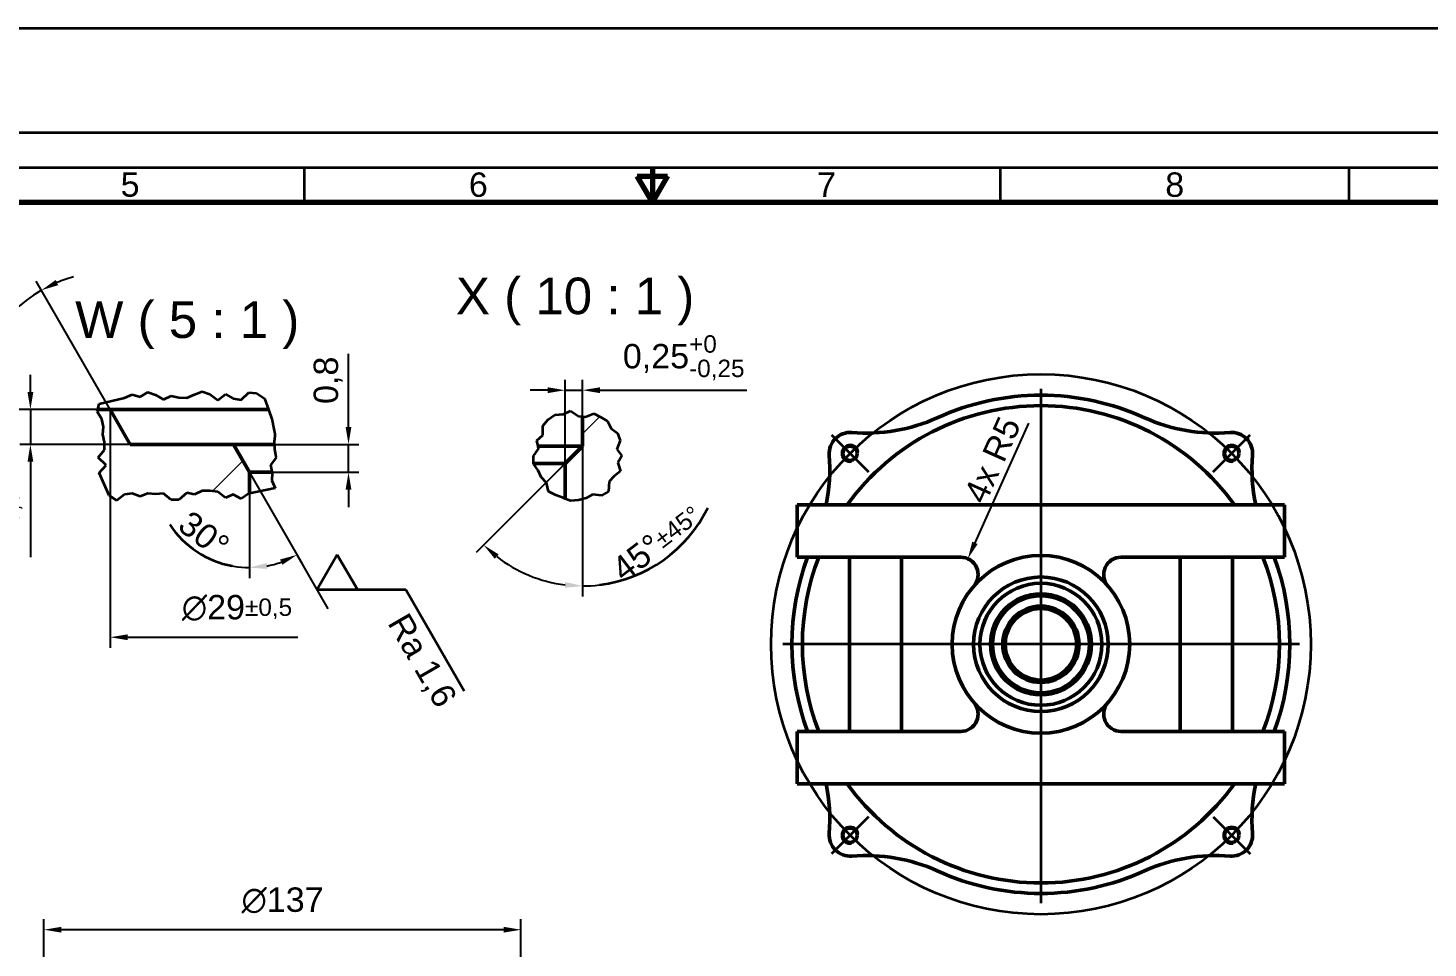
# Model space of a CAD drawing. Header units: millimetres. Extents: x -158 to 1219, y -30 to 870.
# Drawn here: x 414.7 to 816.7, y 606 to 870 of the extents above; entities that cross this region are included whole.
import ezdxf

# ---------------------------------------------------------------- set-up
doc = ezdxf.new("R2010")
doc.units = ezdxf.units.MM
doc.header["$LTSCALE"] = 2
for name, color, linetype, lineweight in [('Bemaßungen(DIN)', 7, 'Continuous', 35), ('Bruchlinien(DIN)', 7, 'Continuous', 35), ('Gewinde(DIN)', 7, 'Continuous', 25), ('Mittellinie(DIN)', 7, 'Continuous', 35), ('Mittelpunktmarkierung(DIN)', 7, 'Continuous', 35), ('Rahmen_Feldeinteilung', 7, 'Continuous', 35), ('Rahmen_Formatbeschneidung', 7, 'Continuous', 35), ('Rahmen_Mittenmarkierung', 7, 'Continuous', 70), ('Rahmen_Unbeschnitten', 7, 'Continuous', 35), ('Rahmen_Zeichnungsflächenbegrenzung', 7, 'Continuous', 70), ('Sichtbare Kanten(DIN)', 7, 'Continuous', 50), ('Symbole(DIN)', 7, 'Continuous', 35)]:
    doc.layers.add(name, color=color, linetype=linetype, lineweight=lineweight)
doc.layers.add('Schraffur', color=179, linetype='Continuous', lineweight=9, true_color=0x1e1e47)
doc.styles.add('Aktuell-BSI', font='arial.ttf')
doc.styles.add('HOBText5', font='arial.ttf')
doc.styles.add('Rahmen_Text_Feldbez', font='arial.ttf')
doc.dimstyles.new('Bemaßung', dxfattribs={"dimscale": 2, "dimtxt": 3.5, "dimasz": 2.5, "dimexe": 1.5, "dimexo": 0, "dimgap": 0.8, "dimtad": 1, "dimdec": 8, "dimrnd": 1e-08, "dimtxsty": 'Aktuell-BSI', "dimcen": 0.09, "dimdle": 10, "dimclrd": 7, "dimclre": 7, "dimclrt": 7, "dimadec": 6, "dimazin": 2, "dimtfac": 0.714286, "dimtdec": 8, "dimtmove": 0, "dimatfit": 3, "dimfxl": 1, "dimtolj": 1, "dimlwd": 25, "dimlwe": 25, "dimarcsym": 0})

# ---------------------------------------------------------------- blocks, each defined once
blk = doc.blocks.new('Ränder A2 quer')
at = {"layer": 'Rahmen_Feldeinteilung'}
for p, q in [((15, 415), (589, 415)), ((247, 415), (247, 410)), ((297, 415), (297, 410)), ((347, 410), (347, 415)), ((397, 415), (397, 410))]:
    blk.add_line(p, q, dxfattribs=at)
at = {"layer": 'Rahmen_Formatbeschneidung'}
blk.add_line((0, 420), (594, 420), dxfattribs=at)
at = {"layer": 'Rahmen_Mittenmarkierung'}
for p, q in [((297, 415), (297, 410)), ((297, 410), (294.83, 413.75)), ((294.83, 413.75), (299.17, 413.75)), ((299.17, 413.75), (297, 410))]:
    blk.add_line(p, q, dxfattribs=at)
at = {"layer": 'Rahmen_Unbeschnitten'}
blk.add_line((-15.5, 435), (609.5, 435), dxfattribs=at)
at = {"layer": 'Rahmen_Zeichnungsflächenbegrenzung'}
blk.add_line((20, 410), (584, 410), dxfattribs=at)
at = {"layer": 'Rahmen_Feldeinteilung', "color": 7, "char_height": 3.5, "attachment_point": 5, "style": 'Rahmen_Text_Feldbez'}
for s, insert in [('5', (222, 412.52)), ('6', (272, 412.5)), ('7', (322, 412.52)), ('8', (372, 412.5))]:
    blk.add_mtext(s, dxfattribs=dict(at, insert=insert))
at = {"layer": 'Rahmen_Feldeinteilung', "color": 7, "style": 'Rahmen_Text_Feldbez'}
blk.add_attdef('Blattgröße_001', (569.14, 5.74), '', height=3.5, dxfattribs=at)
blk = doc.blocks.new('*D42')
at = {"layer": 'Bemaßungen(DIN)', "color": 7, "linetype": 'Continuous', "lineweight": 25, "transparency": 16777216}
for p, q in [((573.88, 749.98), (543.4, 719.5)), ((573.9, 749.97), (573.9, 706.87))]:
    blk.add_line(p, q, dxfattribs=at)
for start, end in [(232.1445, 262.8555), (270, 283.9235)]:
    blk.add_arc((573.9, 749.99), 40.12, start, end, dxfattribs=at)
at = {"layer": 'Bemaßungen(DIN)', "color": 7, "linetype": 'Continuous', "transparency": 16777216}
for points in [[(548.72, 717.68), (549.82, 718.93), (545.52, 721.62)], [(568.96, 711.01), (568.85, 709.35), (573.9, 709.87)]]:
    blk.add_solid(points, dxfattribs=at)
at = {"layer": 'Defpoints', "color": 0, "linetype": 'Continuous', "transparency": 16777216}
for p in [(573.88, 749.98), (573.9, 749.99), (573.9, 749.97), (553.83, 715.24)]:
    blk.add_point(p, dxfattribs=at)
at = {"layer": 'Bemaßungen(DIN)', "color": 7, "linetype": 'Continuous', "lineweight": 25, "transparency": 16777216, "insert": (581.53, 716.34), "char_height": 7, "attachment_point": 1, "rotation": 37.2659, "style": 'Aktuell-BSI'}
blk.add_mtext('\\A1;45°{\\H5;±45°}', dxfattribs=at)
blk = doc.blocks.new('*D44')
at = {"layer": 'Bemaßungen(DIN)', "color": 7, "linetype": 'Continuous', "lineweight": 25, "transparency": 16777216}
for p, q in [((415.36, 765.5), (415.36, 770.5)), ((438.28, 760.5), (412.36, 760.5)), ((415.36, 760.5), (415.36, 750.5)), ((444.05, 750.5), (412.36, 750.5)), ((415.36, 745.5), (415.36, 718.09))]:
    blk.add_line(p, q, dxfattribs=at)
at = {"layer": 'Bemaßungen(DIN)', "color": 7, "linetype": 'Continuous', "transparency": 16777216}
for points in [[(414.53, 765.5), (416.2, 765.5), (415.36, 760.5)], [(414.53, 745.5), (416.2, 745.5), (415.36, 750.5)]]:
    blk.add_solid(points, dxfattribs=at)
at = {"layer": 'Defpoints', "color": 0, "linetype": 'Continuous', "transparency": 16777216}
for p in [(438.28, 760.5), (415.36, 750.5), (444.05, 750.5)]:
    blk.add_point(p, dxfattribs=at)
at = {"layer": 'Bemaßungen(DIN)', "color": 7, "linetype": 'Continuous', "lineweight": 25, "transparency": 16777216, "insert": (400.08, 719.69), "char_height": 7, "attachment_point": 1, "rotation": 90, "style": 'Aktuell-BSI'}
blk.add_mtext('\\A1;1{\\H5;\\S+0,1^ -0,5;}', dxfattribs=at)
blk = doc.blocks.new('*D45')
at = {"layer": 'Bemaßungen(DIN)', "color": 7, "linetype": 'Continuous', "lineweight": 25, "transparency": 16777216}
for p, q in [((438.27, 760.52), (417.01, 797.33)), ((438.26, 760.5), (395.75, 760.5))]:
    blk.add_line(p, q, dxfattribs=at)
for start, end in [(105.4929, 112.7465), (120, 180), (187.2535, 194.5071)]:
    blk.add_arc((438.28, 760.5), 39.52, start, end, dxfattribs=at)
at = {"layer": 'Bemaßungen(DIN)', "color": 7, "linetype": 'Continuous', "transparency": 16777216}
for points in [[(423.36, 796.2), (422.62, 797.7), (418.51, 794.73)], [(398.24, 755.46), (399.9, 755.56), (398.75, 760.5)]]:
    blk.add_solid(points, dxfattribs=at)
at = {"layer": 'Defpoints', "color": 0, "linetype": 'Continuous', "transparency": 16777216}
for p in [(408, 785.91), (438.26, 760.5), (438.27, 760.52), (438.28, 760.5)]:
    blk.add_point(p, dxfattribs=at)
at = {"layer": 'Bemaßungen(DIN)', "color": 7, "linetype": 'Continuous', "lineweight": 25, "transparency": 16777216, "insert": (389.38, 772.36), "char_height": 7, "attachment_point": 1, "rotation": 60, "style": 'Aktuell-BSI'}
blk.add_mtext('\\A1;60°{\\H5;±30°}', dxfattribs=at)
blk = doc.blocks.new('*D46')
at = {"layer": 'Bemaßungen(DIN)', "color": 7, "linetype": 'Continuous', "lineweight": 25, "transparency": 16777216}
for p, q in [((506.72, 755.5), (506.72, 776.46)), ((473.66, 750.5), (509.72, 750.5)), ((506.72, 742.5), (506.72, 750.5)), ((478.28, 742.5), (509.72, 742.5)), ((506.72, 737.5), (506.72, 732.5))]:
    blk.add_line(p, q, dxfattribs=at)
at = {"layer": 'Bemaßungen(DIN)', "color": 7, "linetype": 'Continuous', "transparency": 16777216}
for points in [[(505.89, 755.5), (507.55, 755.5), (506.72, 750.5)], [(505.89, 737.5), (507.55, 737.5), (506.72, 742.5)]]:
    blk.add_solid(points, dxfattribs=at)
at = {"layer": 'Defpoints', "color": 0, "linetype": 'Continuous', "transparency": 16777216}
for p in [(473.66, 750.5), (506.72, 750.5), (478.28, 742.5)]:
    blk.add_point(p, dxfattribs=at)
at = {"layer": 'Bemaßungen(DIN)', "color": 7, "linetype": 'Continuous', "lineweight": 25, "transparency": 16777216, "insert": (496.71, 762.1), "char_height": 7, "attachment_point": 1, "rotation": 90, "style": 'Aktuell-BSI'}
blk.add_mtext('\\A1;0,8', dxfattribs=at)
blk = doc.blocks.new('*D47')
at = {"layer": 'Bemaßungen(DIN)', "color": 7, "linetype": 'Continuous', "lineweight": 25, "transparency": 16777216}
for p, q in [((478.29, 742.48), (493.45, 716.21)), ((478.28, 736.41), (478.28, 712.14))]:
    blk.add_line(p, q, dxfattribs=at)
for start, end in [(250.487, 270), (280.4862, 289.5138)]:
    blk.add_arc((478.28, 742.5), 27.36, start, end, dxfattribs=at)
at = {"layer": 'Bemaßungen(DIN)', "color": 7, "linetype": 'Continuous', "transparency": 16777216}
for points in [[(483.33, 714.77), (483.18, 716.43), (478.28, 715.14)], [(487.07, 717.47), (487.76, 715.96), (491.95, 718.81)]]:
    blk.add_solid(points, dxfattribs=at)
at = {"layer": 'Defpoints', "color": 0, "linetype": 'Continuous', "transparency": 16777216}
for p in [(478.28, 742.5), (478.29, 742.48), (478.28, 736.41), (487.63, 716.79)]:
    blk.add_point(p, dxfattribs=at)
at = {"layer": 'Bemaßungen(DIN)', "color": 7, "linetype": 'Continuous', "lineweight": 25, "transparency": 16777216, "insert": (461.5, 731.93), "char_height": 7, "attachment_point": 1, "rotation": 322.4652, "style": 'Aktuell-BSI'}
blk.add_mtext('\\A1;30°', dxfattribs=at)
blk = doc.blocks.new('*D65')
at = {"layer": 'Bemaßungen(DIN)', "color": 7, "linetype": 'Continuous', "lineweight": 25, "transparency": 16777216}
for p, q in [((438.28, 760.5), (438.28, 692.15)), ((443.28, 695.15), (492.16, 695.15))]:
    blk.add_line(p, q, dxfattribs=at)
at = {"layer": 'Bemaßungen(DIN)', "color": 7, "linetype": 'Continuous', "transparency": 16777216}
blk.add_solid([(443.28, 695.98), (443.28, 694.31), (438.28, 695.15)], dxfattribs=at)
at = {"layer": 'Defpoints', "color": 0, "linetype": 'Continuous', "transparency": 16777216}
for p in [(438.28, 760.5), (728.28, 760.5), (728.28, 695.15)]:
    blk.add_point(p, dxfattribs=at)
at = {"layer": 'Bemaßungen(DIN)', "color": 7, "linetype": 'Continuous', "lineweight": 25, "transparency": 16777216, "insert": (458.86, 707.28), "char_height": 7, "attachment_point": 1, "style": 'Aktuell-BSI'}
blk.add_mtext('\\A1;{\\fAIGDT|b0|i0;\\H7.0000;\\ln}\\fArial|b0|i0;\\H7.0000;29{\\H5;±0,5}', dxfattribs=at)
blk = doc.blocks.new('*D108')
at = {"layer": 'Bemaßungen(DIN)', "color": 7, "linetype": 'Continuous', "lineweight": 25, "transparency": 16777216}
for p, q in [((568.9, 744.99), (568.9, 769.05)), ((573.9, 758.52), (573.9, 769.05)), ((563.9, 766.05), (558.9, 766.05)), ((568.9, 766.05), (573.9, 766.05)), ((578.9, 766.05), (621.14, 766.05))]:
    blk.add_line(p, q, dxfattribs=at)
at = {"layer": 'Bemaßungen(DIN)', "color": 7, "linetype": 'Continuous', "transparency": 16777216}
for points in [[(563.9, 766.89), (563.9, 765.22), (568.9, 766.05)], [(578.9, 766.89), (578.9, 765.22), (573.9, 766.05)]]:
    blk.add_solid(points, dxfattribs=at)
at = {"layer": 'Defpoints', "color": 0, "linetype": 'Continuous', "transparency": 16777216}
for p in [(568.9, 766.05), (573.9, 758.52), (568.9, 744.99)]:
    blk.add_point(p, dxfattribs=at)
at = {"layer": 'Bemaßungen(DIN)', "color": 7, "linetype": 'Continuous', "lineweight": 25, "transparency": 16777216, "insert": (585.5, 781.82), "char_height": 7, "attachment_point": 1, "style": 'Aktuell-BSI'}
blk.add_mtext('\\A1;0,25{\\H5;\\S+0^ -0,25;}', dxfattribs=at)
blk = doc.blocks.new('Oberflächensymbol13')
at = {"layer": 'Symbole(DIN)', "color": 7, "linetype": 'Continuous', "lineweight": 25}
blk.add_line((250.44, 351.67), (245.98, 359.4), dxfattribs=at)
at = {"layer": 'Symbole(DIN)'}
for p, q in [((251.75, 359.42), (248.87, 354.42)), ((251.75, 359.42), (254.64, 354.42)), ((248.87, 354.42), (261.57, 354.42)), ((261.57, 354.42), (269.97, 339.87))]:
    blk.add_line(p, q, dxfattribs=at)
at = {"layer": 'Symbole(DIN)', "insert": (258.32, 349.31), "char_height": 3.5, "attachment_point": 7, "rotation": 300, "style": 'Aktuell-BSI'}
blk.add_mtext('Ra 1,6', dxfattribs=at)
blk = doc.blocks.new('*D163')
at = {"layer": 'Bemaßungen(DIN)', "color": 7, "linetype": 'Continuous', "lineweight": 25, "transparency": 16777216}
for p, q in [((419.24, 525.06), (419.24, 614.21)), ((551.24, 611.21), (424.24, 611.21)), ((556.24, 525.06), (556.24, 614.21))]:
    blk.add_line(p, q, dxfattribs=at)
at = {"layer": 'Bemaßungen(DIN)', "color": 7, "linetype": 'Continuous', "transparency": 16777216}
for points in [[(424.24, 612.04), (424.24, 610.38), (419.24, 611.21)], [(551.24, 612.04), (551.24, 610.38), (556.24, 611.21)]]:
    blk.add_solid(points, dxfattribs=at)
at = {"layer": 'Defpoints', "color": 0, "linetype": 'Continuous', "transparency": 16777216}
for p in [(419.24, 611.21), (419.24, 525.06), (556.24, 525.06)]:
    blk.add_point(p, dxfattribs=at)
at = {"layer": 'Bemaßungen(DIN)', "color": 7, "linetype": 'Continuous', "lineweight": 25, "transparency": 16777216, "insert": (476, 623.34), "char_height": 7, "attachment_point": 1, "style": 'Aktuell-BSI'}
blk.add_mtext('\\A1;{\\fAIGDT|b0|i0;\\H7.0000;\\ln}\\fArial|b0|i0;\\H7.0000;137', dxfattribs=at)
blk = doc.blocks.new('*D191')
at = {"layer": 'Bemaßungen(DIN)', "color": 7, "linetype": 'Continuous', "lineweight": 25, "transparency": 16777216}
blk.add_line((702, 756.58), (686.62, 722.25), dxfattribs=at)
at = {"layer": 'Bemaßungen(DIN)', "color": 7, "linetype": 'Continuous', "transparency": 16777216}
blk.add_solid([(685.86, 722.59), (687.39, 721.91), (684.58, 717.69)], dxfattribs=at)
at = {"layer": 'Defpoints', "color": 0, "linetype": 'Continuous', "transparency": 16777216}
for p in [(684.58, 717.69), (682.54, 713.12)]:
    blk.add_point(p, dxfattribs=at)
at = {"layer": 'Bemaßungen(DIN)', "color": 7, "linetype": 'Continuous', "lineweight": 25, "transparency": 16777216, "insert": (683.16, 735.84), "char_height": 7, "attachment_point": 1, "rotation": 65.8714, "style": 'Aktuell-BSI'}
blk.add_mtext('\\A1;\\fArial|b0|i0;\\H7.0000;4x R5', dxfattribs=at)

msp = doc.modelspace()

# ---------------------------------------------------------------- hatches: boundary and pattern name
at = {"layer": 'Schraffur'}
h = msp.add_hatch(dxfattribs=at)
h.set_pattern_fill('ANSI31', color=256, scale=508, style=0)
h.set_pattern_definition([(45, (0, 0), (-44.9013, 44.9013), [])])
h.paths.add_polyline_path([(440.17351082, 734.37165983), (437.94314566, 735.82901734), (435.14248175, 742.35833924), (437.08669985, 744.55477889), (434.86763688, 746.75121853), (436.6287703, 748.94765818), (436.64576293, 751.14409783), (436.17676639, 753.34053748), (436.31044173, 755.53697713), (435.8565207, 757.73341677), (434.53824132, 759.92985642), (434.68557134, 760.50186967), (438.27570446, 760.50186967), (444.04920715, 750.50186967), (473.65690231, 750.50186967), (478.27570446, 742.50186967), (478.27570446, 736.40622061), (478.08971852, 736.3670301), (475.85935336, 734.90810403), (473.6289882, 736.16477425), (471.39862304, 735.14103375), (469.16825788, 736.91035849), (466.93789272, 737.18075914), (464.70752756, 737.15174096), (462.4771624, 736.12617048), (460.24679725, 736.56972165), (458.01643209, 734.61835793), (455.78606693, 734.60903377), (453.55570177, 736.36284729), (451.32533661, 736.21793067), (449.09497145, 736.36023304), (446.86460629, 735.51382587), (444.63424113, 736.37103861), (442.40387597, 736.16085287)])
h = msp.add_hatch(dxfattribs=at)
h.set_pattern_fill('ANSI31', color=256, scale=1016, style=0)
h.set_pattern_definition([(45, (0, 0), (-89.803, 89.803), [])])
h.paths.add_polyline_path([(583.79074761, 749.17320591), (585.22575659, 747.23167608), (584.02102503, 745.24954212), (584.87048427, 742.83102134), (582.99653337, 741.33303352), (581.56917652, 739.8565007), (581.35417407, 737.01311682), (579.34780393, 735.85553319), (576.83521147, 736.08948278), (574.92509711, 735.06500521), (572.77978477, 734.52743995), (570.50356979, 734.32261945), (568.89633886, 734.92250011), (568.89633886, 744.98969985), (573.89633886, 749.98969985), (573.89633886, 758.52440536), (574.75709772, 758.44557508), (577.19505794, 759.36253941), (579.17158052, 758.30259107), (581.07632522, 757.11910797), (582.10434649, 755.05591238), (583.96580717, 753.68992912), (584.74586976, 751.58697483)])

# ---------------------------------------------------------------- linework, layer by layer
at = {"layer": 'Bemaßungen(DIN)'}
for centre, radius, start, end in [((573.89633886, 749.98969985), 40.12387981, 277.1444881031, 333.8018791711), ((478.27570446, 742.50186967), 27.35769357, 213.2760210076, 259.5137681284)]:
    msp.add_arc(centre, radius, start, end, dxfattribs=at)
at = {"layer": 'Bruchlinien(DIN)'}
for p, q in [((442.40387597, 763.86885826), (444.63424113, 764.79038156)), ((444.63424113, 764.79038156), (446.86460629, 764.16644711)), ((446.86460629, 764.16644711), (449.09497145, 765.48219939)), ((449.09497145, 765.48219939), (451.32533661, 764.71047264)), ((451.32533661, 764.71047264), (453.55570177, 763.42748563)), ((453.55570177, 763.42748563), (455.78606693, 764.44303481)), ((455.78606693, 764.44303481), (458.01643209, 763.93656735)), ((458.01643209, 763.93656735), (460.24679725, 763.88759372)), ((460.24679725, 763.88759372), (462.4771624, 764.86096633)), ((462.4771624, 764.86096633), (464.70752756, 765.66772403)), ((464.70752756, 765.66772403), (466.93789272, 764.90845855)), ((466.93789272, 764.90845855), (469.16825788, 763.1947302)), ((469.16825788, 763.1947302), (471.39862304, 764.86732767)), ((471.39862304, 764.86732767), (473.6289882, 763.63549283)), ((475.85935336, 763.26278785), (478.08971852, 765.41187605)), ((478.08971852, 765.41187605), (480.32008368, 765.17763921)), ((480.32008368, 765.17763921), (482.55044884, 763.70459619)), ((434.53824132, 759.92985642), (434.68557134, 760.50186967)), ((435.8565207, 757.73341677), (434.53824132, 759.92985642)), ((434.68557134, 760.50186967), (435.10396513, 762.12629607)), ((435.10396513, 762.12629607), (442.40387597, 763.86885826)), ((473.6289882, 763.63549283), (475.85935336, 763.26278785)), ((482.55044884, 763.70459619), (483.72231525, 760.50186967)), ((483.72231525, 760.50186967), (484.73528246, 757.73341677)), ((568.4347836, 759.16946867), (570.50690639, 760.12180987)), ((570.50690639, 760.12180987), (572.77978477, 758.62666195)), ((436.31044173, 755.53697713), (435.8565207, 757.73341677)), ((562.52651335, 755.83519234), (564.02538208, 757.66476693)), ((564.02538208, 757.66476693), (565.98266384, 759.00463487)), ((565.98266384, 759.00463487), (568.4347836, 759.16946867)), ((572.77978477, 758.62666195), (573.89633886, 758.52440536)), ((573.89633886, 758.52440536), (574.75709772, 758.44557508)), ((574.75709772, 758.44557508), (577.19505794, 759.36253941)), ((577.19505794, 759.36253941), (579.17158052, 758.30259107)), ((579.17158052, 758.30259107), (581.07632522, 757.11910797)), ((581.07632522, 757.11910797), (582.10434649, 755.05591238)), ((436.17676639, 753.34053748), (436.31044173, 755.53697713)), ((436.64576293, 751.14409783), (436.17676639, 753.34053748)), ((560.81050088, 751.58813913), (562.51848692, 753.15603915)), ((562.51848692, 753.15603915), (562.52651335, 755.83519234)), ((582.10434649, 755.05591238), (583.96580717, 753.68992912)), ((583.96580717, 753.68992912), (584.74586976, 751.58697483)), ((434.86763688, 746.75121853), (436.6287703, 748.94765818)), ((436.6287703, 748.94765818), (436.64576293, 751.14409783)), ((561.15271273, 749.98969985), (560.81050088, 751.58813913)), ((584.74586976, 751.58697483), (583.79074761, 749.17320591)), ((583.79074761, 749.17320591), (585.22575659, 747.23167608)), ((437.08669985, 744.55477889), (434.86763688, 746.75121853)), ((435.14248175, 742.35833924), (437.08669985, 744.55477889)), ((485.89513827, 746.75121853), (484.34079206, 744.55477889)), ((559.8094152, 744.94464997), (559.81054475, 744.98969985)), ((561.21142833, 743.02113867), (559.8094152, 744.94464997)), ((585.22575659, 747.23167608), (584.02102503, 745.24954212)), ((584.02102503, 745.24954212), (584.87048427, 742.83102134)), ((437.94314566, 735.82901734), (435.14248175, 742.35833924)), ((484.74931228, 742.35833924), (484.68508886, 740.16189959)), ((484.68508886, 740.16189959), (485.67536695, 737.96545994)), ((484.72261676, 742.50186967), (484.74931228, 742.35833924)), ((562.07004628, 741.04840568), (561.21142833, 743.02113867)), ((563.57813539, 739.51057547), (562.07004628, 741.04840568)), ((581.56917652, 739.8565007), (581.35417407, 737.01311682)), ((582.99653337, 741.33303352), (581.56917652, 739.8565007)), ((584.87048427, 742.83102134), (582.99653337, 741.33303352)), ((440.17351082, 734.37165983), (437.94314566, 735.82901734)), ((442.40387597, 736.16085287), (440.17351082, 734.37165983)), ((444.63424113, 736.37103861), (442.40387597, 736.16085287)), ((446.86460629, 735.51382587), (444.63424113, 736.37103861)), ((449.09497145, 736.36023304), (446.86460629, 735.51382587)), ((451.32533661, 736.21793067), (449.09497145, 736.36023304)), ((453.55570177, 736.36284729), (451.32533661, 736.21793067)), ((455.78606693, 734.60903377), (453.55570177, 736.36284729)), ((460.24679725, 736.56972165), (458.01643209, 734.61835793)), ((462.4771624, 736.12617048), (460.24679725, 736.56972165)), ((464.70752756, 737.15174096), (462.4771624, 736.12617048)), ((466.93789272, 737.18075914), (464.70752756, 737.15174096)), ((469.16825788, 736.91035849), (466.93789272, 737.18075914)), ((471.39862304, 735.14103375), (469.16825788, 736.91035849)), ((473.6289882, 736.16477425), (471.39862304, 735.14103375)), ((475.85935336, 734.90810403), (473.6289882, 736.16477425)), ((478.08971852, 736.3670301), (475.85935336, 734.90810403)), ((478.27570446, 736.40622061), (478.08971852, 736.3670301)), ((485.67536695, 737.96545994), (478.27570446, 736.40622061)), ((564.19134255, 736.99636921), (563.57813539, 739.51057547)), ((566.27655863, 735.967758), (564.19134255, 736.99636921)), ((568.37097993, 735.11858435), (566.27655863, 735.967758)), ((576.83521147, 736.08948278), (574.92509711, 735.06500521)), ((579.34780393, 735.85553319), (576.83521147, 736.08948278)), ((581.35417407, 737.01311682), (579.34780393, 735.85553319)), ((458.01643209, 734.61835793), (455.78606693, 734.60903377)), ((568.89633886, 734.92250011), (568.37097993, 735.11858435)), ((570.50356979, 734.32261945), (568.89633886, 734.92250011)), ((572.77978477, 734.52743995), (570.50356979, 734.32261945)), ((574.92509711, 735.06500521), (572.77978477, 734.52743995))]:
    msp.add_line(p, q, dxfattribs=at)
for points, weights in [([(484.73528246, 757.73341677), (484.93812775, 756.62794795), (485.13831275, 755.53697713)], [1, 1.0000168696, 1]), ([(485.13831275, 755.53697713), (485.37247335, 754.43171347), (485.60364934, 753.34053748)], [1, 1.00001666704, 1]), ([(485.60364934, 753.34053748), (485.47699626, 752.23131592), (485.35285558, 751.14409783)], [1, 1.00001912489, 1]), ([(485.35285558, 751.14409783), (485.3724333, 750.82220353), (485.39191611, 750.50186967)], [1, 1.0000017253, 1]), ([(485.39191611, 750.50186967), (485.44007376, 749.71006783), (485.48644378, 748.94765818)], [1, 1.00004243811, 1]), ([(485.48644378, 748.94765818), (485.69538952, 747.82472473), (485.89513827, 746.75121853)], [1, 1.00008343196, 1]), ([(559.86675851, 747.23167608), (560.57790032, 748.22804944), (561.31020408, 749.25407261)], [1, 1.00005358599, 1]), ([(561.31020408, 749.25407261), (561.23291663, 749.61507499), (561.15271273, 749.98969985)], [1, 1.00001290135, 1]), ([(484.34079206, 744.55477889), (484.53767399, 743.49622839), (484.72261676, 742.50186967)], [1, 1.00011256252, 1]), ([(559.81054475, 744.98969985), (559.8370983, 746.04873631), (559.86675851, 747.23167608)], [1, 1.00015388796, 1])]:
    msp.add_rational_spline(points, weights, degree=2, dxfattribs=at)
at = {"layer": 'Gewinde(DIN)'}
for centre in [(650.76327122, 747.925162), (760.3648223, 747.925162), (650.76327122, 638.32361092), (760.3648223, 638.32361092)]:
    msp.add_arc(centre, 2.5, 10, 280, dxfattribs=at)
at = {"layer": 'Mittellinie(DIN)', "linetype": 'Continuous'}
for p, q in [((705.56404676, 766.46403416), (705.56404676, 618.84023952)), ((779.80018152, 693.12438646), (631.42575692, 693.12438646))]:
    msp.add_line(p, q, dxfattribs=at)
msp.add_circle((705.56404676, 693.12438646), 77.5, dxfattribs=at)
at = {"layer": 'Mittelpunktmarkierung(DIN)', "linetype": 'Continuous'}
for p, q in [((645.45997036, 753.22846286), (656.06657208, 742.62186114)), ((755.06152144, 742.62186114), (765.66812316, 753.22846286)), ((656.06657208, 643.62691177), (645.45997036, 633.02031006)), ((755.06152144, 643.62691177), (765.66812316, 633.02031006))]:
    msp.add_line(p, q, dxfattribs=at)
at = {"layer": 'Sichtbare Kanten(DIN)'}
for p, q in [((438.27570446, 760.50186967), (434.68557134, 760.50186967)), ((438.27570446, 760.50186967), (483.72231525, 760.50186967)), ((444.04920715, 750.50186967), (438.27570446, 760.50186967)), ((573.89633886, 758.52440536), (573.89633886, 749.98969985)), ((675.7751171, 758.12438646), (675.77730474, 758.12438646)), ((735.35078878, 758.12438646), (735.35297642, 758.12438646)), ((473.65690231, 750.50186967), (444.04920715, 750.50186967)), ((473.65690231, 750.50186967), (485.39191611, 750.50186967)), ((478.27570446, 742.50186967), (473.65690231, 750.50186967)), ((561.15271273, 749.98969985), (573.89633886, 749.98969985)), ((573.89633886, 749.98969985), (568.89633886, 744.98969985)), ((559.81054475, 744.98969985), (568.89633886, 744.98969985)), ((568.89633886, 744.98969985), (568.89633886, 734.92250011)), ((478.27570446, 742.50186967), (484.72261676, 742.50186967)), ((478.27570446, 736.40622061), (478.27570446, 742.50186967)), ((635.56404676, 733.12438646), (650.56404676, 733.12438646)), ((635.56404676, 718.12438646), (635.56404676, 733.12438646)), ((760.56404676, 733.12438646), (650.56404676, 733.12438646)), ((760.56404676, 733.12438646), (775.56404676, 733.12438646)), ((775.56404676, 718.12438646), (775.56404676, 733.12438646)), ((635.56404676, 718.12438646), (650.56404676, 718.12438646)), ((650.56404676, 718.12438646), (650.56404676, 713.12438646)), ((650.56404676, 718.12438646), (682.53688888, 718.12438646)), ((665.56404676, 668.12438646), (665.56404676, 718.12438646)), ((760.56404676, 718.12438646), (728.59120464, 718.12438646)), ((745.56404676, 718.12438646), (745.56404676, 668.12438646)), ((760.56404676, 718.12438646), (775.56404676, 718.12438646)), ((760.56404676, 713.12438646), (760.56404676, 718.12438646)), ((650.56404676, 713.12438646), (650.56404676, 673.12438646)), ((760.56404676, 673.12438646), (760.56404676, 713.12438646)), ((650.56404676, 673.12438646), (650.56404676, 668.12438646)), ((760.56404676, 668.12438646), (760.56404676, 673.12438646)), ((635.56404676, 668.12438646), (650.56404676, 668.12438646)), ((635.56404676, 668.12438646), (635.56404676, 653.12438646)), ((682.53688888, 668.12438646), (650.56404676, 668.12438646)), ((760.56404676, 668.12438646), (728.59120464, 668.12438646)), ((760.56404676, 668.12438646), (775.56404676, 668.12438646)), ((775.56404676, 668.12438646), (775.56404676, 653.12438646)), ((650.56404676, 653.12438646), (635.56404676, 653.12438646)), ((650.56404676, 653.12438646), (760.56404676, 653.12438646)), ((775.56404676, 653.12438646), (760.56404676, 653.12438646)), ((675.77730474, 628.12438646), (675.7751171, 628.12438646)), ((735.35297642, 628.12438646), (735.35078878, 628.12438646))]:
    msp.add_line(p, q, dxfattribs=at)
for centre, radius in [((650.76327122, 747.925162), 2.067), ((760.3648223, 747.925162), 2.067), ((705.56404676, 693.12438646), 25.5), ((705.56404676, 693.12438646), 19.31985117), ((705.56404676, 693.12438646), 17.5), ((705.56404676, 693.12438646), 14.5), ((705.56404676, 693.12438646), 13.92264973), ((705.56404676, 693.12438646), 10.96188022), ((705.56404676, 693.12438646), 10.5), ((705.56404676, 693.12438646), 10.25), ((650.76327122, 638.32361092), 2.067), ((760.3648223, 638.32361092), 2.067)]:
    msp.add_circle(centre, radius, dxfattribs=at)
for centre, radius, start, end in [((705.56404676, 693.12438646), 71.5, 65.3800226713, 114.6199773287), ((705.56404676, 693.12438646), 68.5, 35.7282544584, 144.2717455416), ((655.30236297, 803.74090034), 50, 265.3507782016, 294.1706085367), ((755.82573055, 803.74090034), 50, 245.8293914633, 274.6492217984), ((650.76327122, 747.925162), 6, 85.3507782016, 184.6492217984), ((760.3648223, 747.925162), 6, 355.3507782016, 94.6492217984), ((594.94753288, 743.38607025), 50, 348.1568214544, 4.6492217984), ((816.18056064, 743.38607025), 50, 175.3507782016, 191.8431785456), ((705.56404676, 693.12438646), 71.5, 159.5340695658, 200.4659304342), ((705.56404676, 693.12438646), 68.5, 158.5946633261, 201.4053366739), ((682.53688888, 713.12438646), 5, 319.0243896574, 90), ((728.59120464, 713.12438646), 5, 90, 220.9756103426), ((705.56404676, 693.12438646), 68.5, 338.5946633261, 21.4053366739), ((705.56404676, 693.12438646), 71.5, 339.5340695658, 20.4659304342), ((682.53688888, 673.12438646), 5, 270, 40.9756103426), ((728.59120464, 673.12438646), 5, 139.0243896574, 270), ((594.94753288, 642.86270267), 50, 355.3507782016, 11.8431785456), ((705.56404676, 693.12438646), 68.5, 215.7282544584, 324.2717455416), ((816.18056064, 642.86270267), 50, 168.1568214544, 184.6492217984), ((650.76327122, 638.32361092), 6, 175.3507782016, 274.6492217984), ((760.3648223, 638.32361092), 6, 265.3507782016, 4.6492217984), ((655.30236297, 582.50787258), 50, 65.8293914633, 94.6492217984), ((755.82573055, 582.50787258), 50, 85.3507782016, 114.1706085367), ((705.56404676, 693.12438646), 71.5, 245.3800226713, 294.6199773287)]:
    msp.add_arc(centre, radius, start, end, dxfattribs=at)

# ---------------------------------------------------------------- block references
at = {"xscale": 2, "yscale": 2, "zscale": 2}
msp.add_blockref('Ränder A2 quer', (0, 0), dxfattribs=at)
at = {"layer": 'Symbole(DIN)', "xscale": 2, "yscale": 2, "zscale": 2}
msp.add_blockref('Oberflächensymbol13', (0, 0), dxfattribs=at)

# ---------------------------------------------------------------- texts
at = {"layer": 'Symbole(DIN)', "color": 7, "char_height": 10.4999995232, "attachment_point": 7, "style": 'HOBText5'}
for s, insert in [('X ( 10 : 1 )', (537.55699847, 784.70368205)), ('W ( 5 : 1 )', (428.22123342, 777.88742624))]:
    msp.add_mtext(s, dxfattribs=dict(at, insert=insert))

# ---------------------------------------------------------------- dimensions: what is measured, and where the dimension line sits
at = {"layer": 'Bemaßungen(DIN)', "color": 7, "linetype": 'Continuous', "lineweight": 25}
for base, center, p1, p2, override, picture, middle in [((408.0004837543, 785.905796194), (438.275704459, 760.5018696665), (438.265704459, 760.5191901745), (438.255704459, 760.5018696665), {"dimgap": 0.8, "dimadec": 8, "dimtol": 1, "dimlim": 0, "dimtp": 30, "dimtm": 30, "dimtdec": 8}, '*D45', (404.0490868376, 780.2626165636)), ((553.8343989548, 715.2414006343), (573.8963388589, 749.9896998466), (573.8821967233, 749.975557711), (573.8963388589, 749.9696998466), {"dimgap": 0.8, "dimadec": 8, "dimtol": 1, "dimlim": 0, "dimtp": 45, "dimtm": 45, "dimtdec": 8}, '*D42', (598.1919458559, 718.0577532803)), ((487.6325867341, 716.7940468991), (478.275704459, 742.5018696665), (478.275704459, 736.4062206119), (478.285704459, 742.4845491584), {"dimgap": 0.8, "dimadec": 8, "dimtol": 0, "dimlim": 0, "dimtp": 0, "dimtm": 0, "dimtdec": 8}, '*D47', (461.608213075, 720.8076739378))]:
    dim = msp.add_angular_dim_3p(base=base, center=center, p1=p1, p2=p2, dimstyle='Bemaßung', override=override, dxfattribs=at)
    dim.commit()
    dim.dimension.update_dxf_attribs({"geometry": picture, "text_midpoint": middle, "dimtype": 165})
dim = msp.add_linear_dim(base=(568.89633886, 766.05185789), p1=(573.89633886, 758.52440536), p2=(568.89633886, 744.98969985), dimstyle='Bemaßung', override={"dimgap": 0.8, "dimdec": 8, "dimlfac": 0.05, "dimtol": 1, "dimlim": 0, "dimtp": 0, "dimtm": 0.25, "dimtdec": 8, "dimtofl": 1, "dimatfit": 1}, dxfattribs=at)
dim.commit()
dim.dimension.update_dxf_attribs({"geometry": '*D108', "text_midpoint": (602.51953132, 766.05185789), "dimtype": 160})
for base, p1, p2, override, picture, middle in [((506.71954322, 750.50186967), (478.27570446, 742.50186967), (473.65690231, 750.50186967), {"dimgap": 0.8, "dimdec": 8, "dimlfac": 0.1, "dimtol": 0, "dimlim": 0, "dimtp": 0, "dimtm": 0, "dimtdec": 8, "dimtofl": 1, "dimatfit": 1}, '*D46', (506.71954322, 768.48113301)), ((415.36170268, 750.50186967), (438.27570446, 760.50186967), (444.04920715, 750.50186967), {"dimgap": 0.8, "dimdec": 8, "dimlfac": 0.1, "dimtol": 1, "dimlim": 0, "dimtp": 0.1, "dimtm": 0.5, "dimtdec": 8, "dimtofl": 1, "dimatfit": 1}, '*D44', (415.36170268, 727.93665814))]:
    dim = msp.add_linear_dim(base=base, p1=p1, p2=p2, angle=90, dimstyle='Bemaßung', override=override, dxfattribs=at)
    dim.commit()
    dim.dimension.update_dxf_attribs({"geometry": picture, "text_midpoint": middle, "dimtype": 160})
for base, p1, p2, override, picture, middle in [((728.275704459, 695.1465232572), (438.275704459, 760.5018696665), (728.275704459, 760.5018696665), {"dimgap": 0.8, "dimdec": 8, "dimlfac": 0.1, "dimse2": 1, "dimsd2": 1, "dimtol": 1, "dimlim": 0, "dimtp": 0.5, "dimtm": 0.5, "dimtdec": 8, "dimtofl": 0, "dimatfit": 1}, '*D65', (474.7114560224, 695.1465232572)), ((419.2410697269, 611.2085784726), (556.2410697269, 525.0609247742), (419.2410697269, 525.0609247742), {"dimgap": 0.8, "dimdec": 8, "dimtol": 0, "dimlim": 0, "dimtp": 0, "dimtm": 0, "dimtdec": 8, "dimtofl": 0, "dimatfit": 1}, '*D163', (487.7210697269, 611.2085784726))]:
    dim = msp.add_linear_dim(base=base, p1=p1, p2=p2, angle=180, text='{\\fAIGDT|b0|i0;\\H7.0000;\\ln}\\fArial|b0|i0;\\H7.0000;<>', dimstyle='Bemaßung', override=override, dxfattribs=at)
    dim.commit()
    dim.dimension.update_dxf_attribs({"geometry": picture, "text_midpoint": middle, "dimtype": 160})
dim = msp.add_radius_dim(center=(682.5368888802, 713.1243864578), mpoint=(684.5808223233, 717.6875362559), text='\\fArial|b0|i0;\\H7.0000;4x <>', dimstyle='Bemaßung', override={"dimgap": 0.8, "dimdec": 8, "dimlfac": 1, "dimcen": 0, "dimtol": 0, "dimlim": 0, "dimtp": 0, "dimtm": 0, "dimtdec": 8, "dimtofl": 0}, dxfattribs=at)
dim.commit()
dim.dimension.update_dxf_attribs({"geometry": '*D191', "text_midpoint": (696.2301008833, 743.6949404068), "dimtype": 164})

doc.saveas('drawing.dxf')
